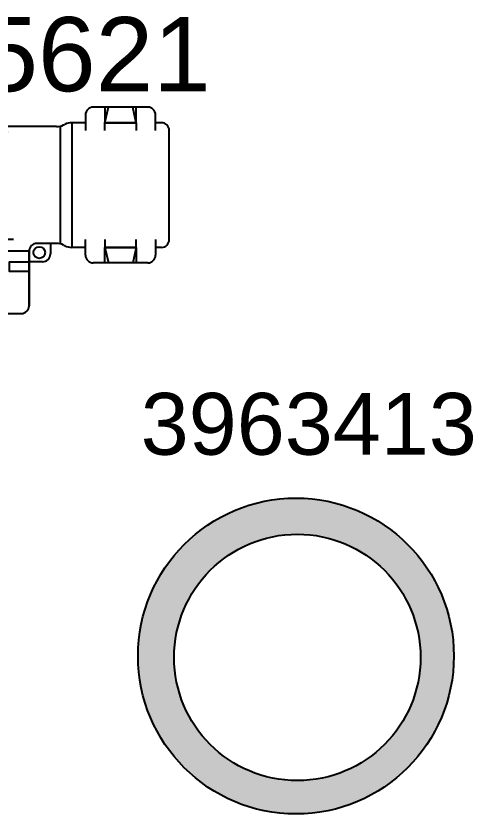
# Model space of a CAD drawing. Header units: millimetres. Extents: x -78 to 6757, y -2226 to 2184.
# Drawn here: x 1950.2 to 1987.1, y 1502.7 to 1567.3 of the extents above; entities that cross this region are included whole.
import ezdxf

# ---------------------------------------------------------------- set-up
doc = ezdxf.new("R2010")
doc.units = ezdxf.units.MM
doc.layers.add('LAYER_0', color=7, linetype='Continuous')
doc.styles.get("Standard").update_dxf_attribs({"font": 'TIMES.TTF'})
doc.linetypes.add('ZIPPED_TUBE', pattern='A,0.0001,-0.25,["~",Standard,S=1,R=0,X=-0.3,Y=-0.6],-0.25', length=0.5001)

# ---------------------------------------------------------------- blocks, each defined once
blk = doc.blocks.new('A$C2AD854F0')
at = {"layer": 'LAYER_0', "color": 7}
for points in [[(18, 24.01), (17.67, 25.01), (16.75, 25.74), (15.5, 26), (14.25, 25.74), (13.34, 25.01), (13, 24.01)], [(40.24, 26.5), (33.24, 26.5)], [(34.74, 24.5), (38.74, 24.5), (38.74, 26.5), (34.74, 26.5), (34.74, 24.5)], [(34.74, 24.5), (35.19, 26.5)], [(38.74, 24.5), (38.3, 26.5)], [(7.28, 23.67), (9.76, 23.96), (9.67, 24.71), (7.19, 24.41), (7.28, 23.67)], [(32.24, 25.5), (32.24, 24.5)], [(41.24, 24.5), (41.24, 25.5)], [(3.8, 23.25), (6.28, 23.54), (6.2, 24.29), (3.71, 23.99), (3.8, 23.25)], [(9.9, 23.98), (3.75, 23.24)], [(6.28, 23.54), (7.28, 23.67)], [(9.9, 23.98), (10.26, 24.01)], [(13, 24.01), (10.26, 24.01)], [(18, 24.01), (13, 24.01)], [(28.53, 24.01), (18, 24.01)], [(29, 24.01), (29, 9)], [(29.43, 24.22), (29.58, 24.29)], [(30.48, 24.5), (30.48, 8.5)], [(32.24, 24.5), (30.48, 24.5)], [(32.24, 24.5), (32.24, 23.5)], [(34.74, 24.5), (38.74, 24.5)], [(34.74, 23.5), (34.74, 24.5)], [(38.74, 24.5), (34.74, 24.5)], [(38.74, 24.5), (34.74, 24.5)], [(38.74, 24.5), (38.74, 23.5)], [(41.24, 23.5), (41.24, 24.5)], [(42, 24.5), (41.24, 24.5)], [(22.13, 10.37), (21.84, 11.1), (21.6, 12.04), (21.4, 13.13), (21.26, 14.35), (21.17, 15.65), (21.15, 16.98), (21.2, 18.31), (21.3, 19.59), (21.46, 20.77), (21.68, 21.81), (21.94, 22.68), (22.23, 23.35)], [(43, 9.5), (43, 23.5)], [(2, 21.26), (2, 10)], [(23, 9.5), (2, 9.5)], [(32.24, 8.5), (32.24, 9.5)], [(34.74, 9.5), (34.74, 8.5)], [(38.74, 8.51), (38.74, 9.5)], [(41.24, 9.5), (41.24, 8.5)], [(1.6, 9.21), (0.4, 8.3)], [(28.53, 9), (26, 9)], [(27.73, 9), (27.73, 7.65)], [(29.43, 8.79), (29.58, 8.72)], [(32.24, 8.5), (30.48, 8.5)], [(32.24, 7.5), (32.24, 8.5)], [(34.74, 8.5), (38.74, 8.5), (38.74, 6.5), (34.74, 6.5), (34.74, 8.5)], [(34.74, 8.5), (35.19, 6.5)], [(34.74, 8.5), (38.74, 8.5)], [(38.74, 8.5), (34.74, 8.5)], [(38.74, 8.5), (34.74, 8.5)], [(38.74, 8.5), (38.3, 6.5)], [(42, 8.5), (41.24, 8.5)], [(41.24, 8.5), (41.24, 7.5)], [(0, 7.51), (0, 1)], [(0, 7.42), (0, 4.99), (3.61, 4.99), (3.61, 7.42), (0, 7.42)], [(25, 1), (25, 8.01), (0.13, 8.01)], [(25, 8.01), (0.15, 8.01)], [(25, 8.01), (25, 1)], [(0, 7.03), (0, 5.42), (3, 5.42), (3, 7.03), (0, 7.03)], [(25, 6.65), (25, 5.38), (22.5, 5.38), (22.5, 6.65), (25, 6.65)], [(26.73, 6.65), (25, 6.65)], [(40.24, 6.5), (33.24, 6.5)], [(1, 0), (24, 0)]]:
    blk.add_lwpolyline(points, dxfattribs=at)
for centre in [(15.5, 25.01), (26.31, 7.83)]:
    blk.add_circle(centre, 0.75, dxfattribs=at)
for centre, radius, start, end in [((33.24, 25.5), 1, 90, 180), ((40.24, 25.5), 1, 0, 90), ((28.53, 26), 2, 270, 296.46), ((30.48, 22.5), 2, 90, 116.67), ((42, 23.5), 1, 0, 90), ((4, 21.26), 2, 97.062, 180), ((1, 10), 1, 306.86, 0), ((42, 9.5), 1, 270, 0), ((1, 7.51), 1, 126.94, 180), ((26, 8.01), 1, 90, 180), ((28.53, 7.01), 2, 63.325, 90), ((30.48, 10.5), 2, 243.43, 270), ((26.73, 7.65), 1, 270, 0), ((33.24, 7.5), 1, 180, 270), ((40.24, 7.5), 1, 270, 0), ((1, 1), 1, 180, 270), ((24, 1), 1, 270, 0)]:
    blk.add_arc(centre, radius, start, end, dxfattribs=at)
blk = doc.blocks.new('418629900')
at = {"layer": 'LAYER_0', "color": 7, "linetype": 'Continuous', "xscale": 0.6300000000000026, "yscale": 0.629999999999999, "zscale": 0.63}
blk.add_blockref('A$C2AD854F0', (150.914, 104.819), dxfattribs=at)
at = {"layer": 'LAYER_0', "color": 7, "linetype": 'Continuous', "insert": (148.742, 128.798), "char_height": 6, "width": 590.65797, "attachment_point": 1}
blk.add_mtext('{\\fArial|b0|i0|c1|p0;\\C256;3985621}', dxfattribs=at)
blk = doc.blocks.new('418632900')
at = {"layer": 'LAYER_0', "linetype": 'Continuous'}
h = blk.add_hatch(color=7, dxfattribs=at)
edge = h.paths.add_edge_path(flags=16)
edge.add_arc((110.656, 36.494), 9.963, 0, 360)
edge = h.paths.add_edge_path()
edge.add_arc((110.543, 36.606), 12.773, 0, 360)
at = {"layer": 'LAYER_0', "color": 7, "linetype": 'Continuous'}
for centre, radius in [((110.543, 36.606), 12.773), ((110.656, 36.494), 9.963)]:
    blk.add_circle(centre, radius, dxfattribs=at)
at = {"layer": 'LAYER_0', "color": 7, "linetype": 'Continuous', "insert": (97.986, 57.886), "char_height": 6, "width": 590.65797, "attachment_point": 1}
blk.add_mtext('{\\fArial|b0|i0|c1|p0;\\H0.8333x;\\C256;3963413}', dxfattribs=at)

msp = doc.modelspace()

# ---------------------------------------------------------------- block references
at = {"linetype": 'ZIPPED_TUBE'}
for name, p in [('418629900', (1784.573, 1438.368)), ('418632900', (1862.279, 1478.883))]:
    msp.add_blockref(name, p, dxfattribs=at)

doc.saveas('drawing.dxf')
